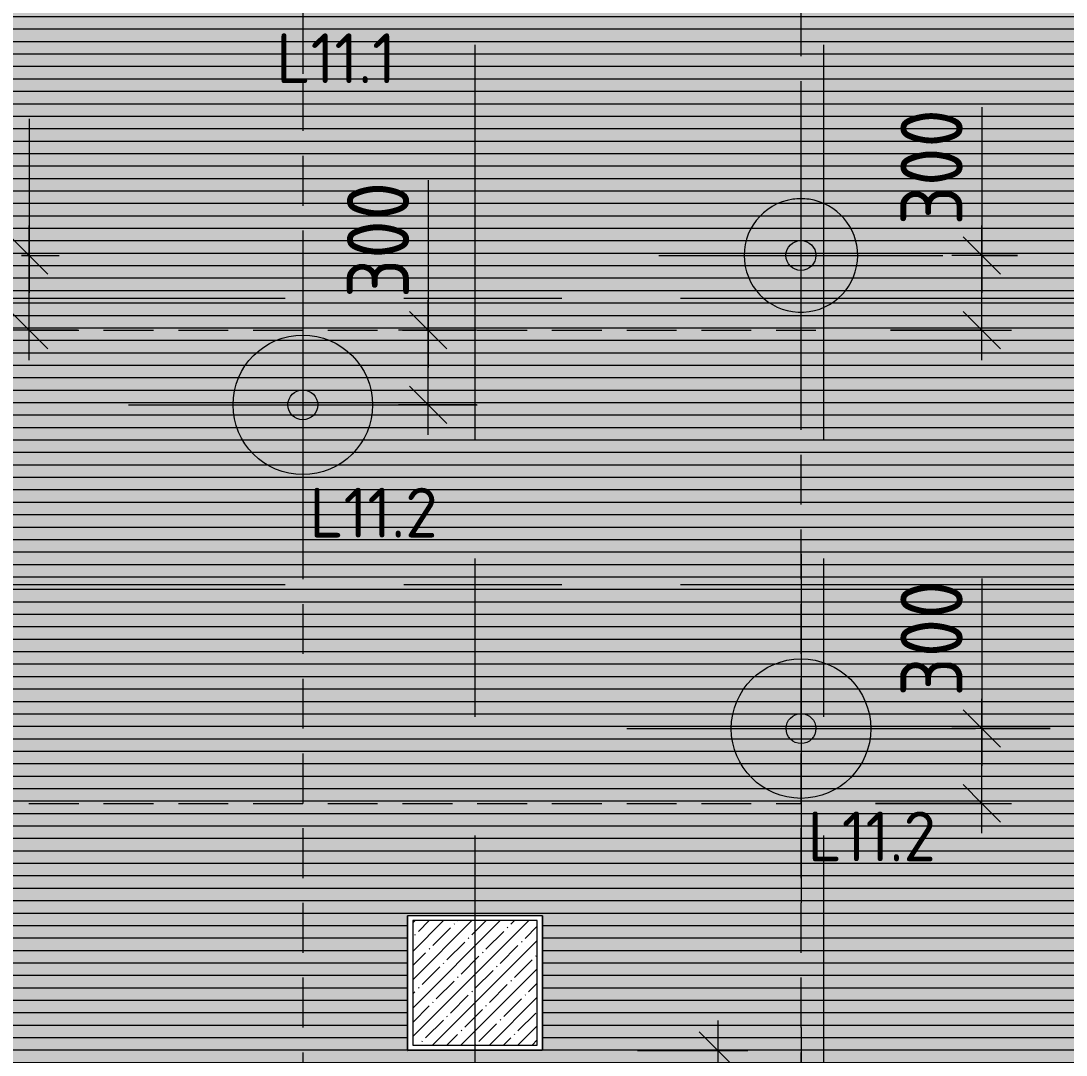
# Model space of a CAD drawing. Header units: millimetres. Extents: x 35224 to 234359, y -8553 to 29000.
# Drawn here: x 68737 to 72933, y 15110 to 19263 of the extents above; entities that cross this region are included whole.
import ezdxf

# ---------------------------------------------------------------- set-up
doc = ezdxf.new("R2010")
doc.units = ezdxf.units.MM
doc.linetypes.add('ADSK_Штрих_ш2 п1', pattern=[300, 200, -100])
doc.linetypes.add('Осевая', pattern=[3175, 635, -476.25, 1587.5, -476.25])
for name, color, linetype, lineweight in [('A-ANNO-DIMS', 7, 'Continuous', 9), ('A-ANNO-DIMS-100', 7, 'Continuous', 9), ('A-CLNG-PATT', 7, 'Continuous', 9), ('A-DETL-1', 7, 'ADSK_Штрих_ш2 п1', 9), ('A-DETL-GENF', 7, 'Continuous', 9), ('E-LITE-EQPM-IDEN', 7, 'Continuous', 9), ('I-WALL', 7, 'Continuous', 9), ('S-COLS', 7, 'Continuous', 9), ('Оси-2', 7, 'Осевая', 9)]:
    doc.layers.add(name, color=color, linetype=linetype, lineweight=lineweight)
doc.layers.add('A-CLNG-1', color=7, linetype='Continuous', lineweight=9, true_color=0xc0c0c0)
doc.layers.add('E-LITE-EQPM-1', color=1, linetype='Continuous', lineweight=9, true_color=0xff0000)
doc.layers.add('A-CLNG-PATT-1', color=7, linetype='Continuous', lineweight=9, transparency=1)
doc.styles.add('GOST Common', font='GOST_Common.ttf', dxfattribs={"height": 200})
doc.styles.add('ISOCPEUR', font='isocpeur.ttf', dxfattribs={"width": 0.9, "height": 250})
doc.dimstyles.new('ISO-2_5_0_9К_БОЛЬШОЙ', dxfattribs={"dimscale": 304.8, "dimtxt": 248.995294, "dimasz": 0.492126, "dimexe": 0.393701, "dimexo": 0.984252, "dimgap": 0, "dimtad": 1, "dimdec": 0, "dimrnd": 10, "dimzin": 0, "dimdsep": 46, "dimtxsty": 'ISOCPEUR', "dimblk1": 'OBLIQUE', "dimblk2": 'OBLIQUE', "dimsah": 1, "dimcen": 0.09, "dimdle": 0.393701, "dimazin": 0, "dimtfac": 1, "dimtdec": 4, "dimtix": 1, "dimtmove": 0, "dimatfit": 3, "dimfxl": 1, "dimtvp": 1, "dimtolj": 1, "dimtzin": 0, "dimarcsym": 2})
doc.dimstyles.new('ISO-2_5_0_9К_БОЛЬШОЙ_1', dxfattribs={"dimscale": 304.8, "dimtxt": 248.995294, "dimasz": 0.492126, "dimexe": 0.393701, "dimexo": 0.984252, "dimgap": 0, "dimtad": 1, "dimdec": 0, "dimrnd": 10, "dimzin": 0, "dimdsep": 46, "dimtxsty": 'ISOCPEUR', "dimblk1": 'OBLIQUE', "dimblk2": 'OBLIQUE', "dimsah": 1, "dimcen": 0.09, "dimdle": 0.393701, "dimazin": 0, "dimtfac": 1, "dimtdec": 4, "dimtix": 1, "dimtmove": 1, "dimatfit": 3, "dimfxl": 1, "dimtvp": 1, "dimtolj": 1, "dimtzin": 0, "dimarcsym": 2})

# ---------------------------------------------------------------- blocks, each defined once
blk = doc.blocks.new('BSC_Колонна _Прямоугольная - 500х500-V22-План расстановки осветительного оборудования 3 этажа в осях 12-23')
at = {"layer": 'S-COLS'}
h = blk.add_hatch(dxfattribs=at)
h.set_pattern_fill('FP_17', color=256, style=0, pattern_type=2)
h.set_pattern_definition([(45, (-70560, -15400), (-57.02463, 57.02463), []), (45, (-70502.975, -15400), (-57.02463, 57.02463), [100.806, -20.161, 3.353, -16.808])])
h.paths.add_polyline_path([(-250, -250), (250, -250), (250, 250), (-250, 250)])
for p, q in [((250, 250), (-250, 250)), ((-250, 250), (-250, -250)), ((250, -250), (250, 250)), ((-250, -250), (250, -250))]:
    blk.add_line(p, q, dxfattribs=at)
blk = doc.blocks.new('BOLA Подвесной круглый светильник - Накладной точечный 2-V73-План расстановки осветительного оборудования 3 этажа в осях 12-23')
at = {"layer": 'A-DETL-GENF'}
for p, q in [((0, 570), (0, -570)), ((-570, 0), (-84.7, 0)), ((-83.7, 0), (420.4, 0)), ((421.4, 0), (530.3, 0)), ((531.3, 0), (570, 0))]:
    blk.add_line(p, q, dxfattribs=at)
blk.add_circle((0, 0), 60, dxfattribs=at)
for start, end in [(82.8785, 223.7952), (360, 82.6264), (224.0392, 360)]:
    blk.add_arc((0, 0), 228, start, end, dxfattribs=at)
blk = doc.blocks.new('BOLA Подвесной круглый светильник - 560мм-V81-План расстановки осветительного оборудования 3 этажа в осях 12-23')
at = {"layer": 'A-DETL-GENF'}
for p, q in [((0, 700), (0, -700)), ((-700, 0), (420.4, 0)), ((421.4, 0), (700, 0))]:
    blk.add_line(p, q, dxfattribs=at)
for radius in [280, 60]:
    blk.add_circle((0, 0), radius, dxfattribs=at)
blk = doc.blocks.new('BOLA Подвесной круглый светильник - Накладной точечный 2-V82-План расстановки осветительного оборудования 3 этажа в осях 12-23')
at = {"layer": 'A-DETL-GENF'}
for p, q in [((0, 570), (0, -570)), ((-570, 0), (570, 0))]:
    blk.add_line(p, q, dxfattribs=at)
blk.add_circle((0, 0), 60, dxfattribs=at)
for start, end in [(98.1818, 360), (81.8182, 98.1818), (360, 81.8182)]:
    blk.add_arc((0, 0), 228, start, end, dxfattribs=at)
blk = doc.blocks.new('BOLA Подвесной круглый светильник - 560мм-V85-План расстановки осветительного оборудования 3 этажа в осях 12-23')
at = {"layer": 'A-DETL-GENF'}
for p, q in [((0, 700), (0, 374.1)), ((0, 373), (0, -700)), ((-700, 0), (-345.8, 0)), ((-344.8, 0), (700, 0))]:
    blk.add_line(p, q, dxfattribs=at)
for radius in [280, 60]:
    blk.add_circle((0, 0), radius, dxfattribs=at)
blk = doc.blocks.new('BOLA Подвесной круглый светильник - 560мм-V86-План расстановки осветительного оборудования 3 этажа в осях 12-23')
at = {"layer": 'A-DETL-GENF'}
for p, q in [((0, 700), (0, 608.6)), ((0, 608.6), (0, -476.4)), ((-700, 0), (-457, 0)), ((-456, 0), (700, 0)), ((0, -477.4), (0, -700))]:
    blk.add_line(p, q, dxfattribs=at)
for radius in [280, 60]:
    blk.add_circle((0, 0), radius, dxfattribs=at)
blk = doc.blocks.new('DIMBLOCK141-План расстановки осветительного оборудования 3 этажа в осях 12-23')
at = {"layer": 'A-ANNO-DIMS-100'}
for p, q in [((68770.2, 18869.9), (68770.2, 18295.9)), ((68770.2, 17901), (68770.2, 18441)), ((68738.6, 18321), (68890.2, 18321)), ((68770.2, 18321), (68738.6, 18321)), ((68770.2, 18295.9), (68770.2, 18171)), ((68964.1, 18021), (68650.2, 18021)), ((68770.2, 18021), (68964.1, 18021))]:
    blk.add_line(p, q, dxfattribs=at)
at = {"layer": 'A-ANNO-DIMS-100', "lineweight": 20}
for p, q in [((68770.2, 18321), (68695.2, 18396)), ((68770.2, 18321), (68845.2, 18246)), ((68770.2, 18021), (68695.2, 18096)), ((68770.2, 18021), (68845.2, 17946))]:
    blk.add_line(p, q, dxfattribs=at)
at = {"layer": 'A-ANNO-DIMS-100', "color": 0, "insert": (68443.6, 18395.9), "char_height": 250, "width": 568.858, "attachment_point": 1, "rotation": 90, "line_spacing_factor": 1.149209, "style": 'ISOCPEUR'}
blk.add_mtext('300', dxfattribs=at)
blk = doc.blocks.new('_Oblique')
at = {"color": 0, "linetype": 'ByBlock', "lineweight": -2}
blk.add_line((-0.5, -0.5), (0.5, 0.5), dxfattribs=at)
blk = doc.blocks.new('DIMBLOCK142-План расстановки осветительного оборудования 3 этажа в осях 12-23')
at = {"layer": 'A-ANNO-DIMS-100'}
for p, q in [((70372.3, 18623.8), (70372.3, 18049.8)), ((70372.3, 17601), (70372.3, 18141)), ((70372.3, 18049.8), (70372.3, 17871)), ((70566.2, 18021), (70252.3, 18021)), ((70372.3, 18021), (70566.2, 18021)), ((70566.2, 17721), (70252.3, 17721)), ((70372.3, 17721), (70566.2, 17721))]:
    blk.add_line(p, q, dxfattribs=at)
at = {"layer": 'A-ANNO-DIMS-100', "lineweight": 20}
for p, q in [((70372.3, 18021), (70297.3, 18096)), ((70372.3, 18021), (70447.3, 17946)), ((70372.3, 17721), (70297.3, 17796)), ((70372.3, 17721), (70447.3, 17646))]:
    blk.add_line(p, q, dxfattribs=at)
at = {"layer": 'A-ANNO-DIMS-100', "color": 0, "insert": (70045.7, 18149.8), "char_height": 250, "width": 568.858, "attachment_point": 1, "rotation": 90, "line_spacing_factor": 1.149209, "style": 'ISOCPEUR'}
blk.add_mtext('300', dxfattribs=at)
blk = doc.blocks.new('DIMBLOCK143-План расстановки осветительного оборудования 3 этажа в осях 12-23')
at = {"layer": 'A-ANNO-DIMS-100'}
for p, q in [((72594.7, 18916), (72594.7, 18342)), ((72594.7, 17901), (72594.7, 18441)), ((72594.7, 18342), (72594.7, 18171)), ((72738.6, 18321), (72474.7, 18321)), ((72594.7, 18321), (72738.6, 18321)), ((72228, 18021), (72714.7, 18021)), ((72594.7, 18021), (72228, 18021))]:
    blk.add_line(p, q, dxfattribs=at)
at = {"layer": 'A-ANNO-DIMS-100', "lineweight": 20}
for p, q in [((72594.7, 18321), (72519.7, 18396)), ((72594.7, 18321), (72669.7, 18246)), ((72594.7, 18021), (72519.7, 18096)), ((72594.7, 18021), (72669.7, 17946))]:
    blk.add_line(p, q, dxfattribs=at)
at = {"layer": 'A-ANNO-DIMS-100', "color": 0, "insert": (72268, 18442), "char_height": 250, "width": 568.858, "attachment_point": 1, "rotation": 90, "line_spacing_factor": 1.149209, "style": 'ISOCPEUR'}
blk.add_mtext('300', dxfattribs=at)
blk = doc.blocks.new('DIMBLOCK158-План расстановки осветительного оборудования 3 этажа в осях 12-23')
at = {"layer": 'A-ANNO-DIMS-100'}
for p, q in [((71535.1, 15249), (71535.1, 14521)), ((71213, 15129), (71655.1, 15129)), ((71535.1, 15129), (71213, 15129)), ((71341.2, 14521), (71655.1, 14521)), ((71535.1, 14521), (71341.2, 14521))]:
    blk.add_line(p, q, dxfattribs=at)
at = {"layer": 'A-ANNO-DIMS-100', "lineweight": 20}
for p, q in [((71535.1, 15129), (71460.1, 15204)), ((71535.1, 15129), (71610.1, 15054)), ((71535.1, 14521), (71460.1, 14596)), ((71535.1, 14521), (71610.1, 14446))]:
    blk.add_line(p, q, dxfattribs=at)
at = {"layer": 'A-ANNO-DIMS-100', "color": 0, "insert": (71208.5, 14609.5), "char_height": 250, "width": 517.144, "attachment_point": 1, "rotation": 90, "line_spacing_factor": 1.149209, "style": 'ISOCPEUR'}
blk.add_mtext('610', dxfattribs=at)
blk = doc.blocks.new('DIMBLOCK168-План расстановки осветительного оборудования 3 этажа в осях 12-23')
at = {"layer": 'A-ANNO-DIMS-100'}
for p, q in [((72594.7, 17023.7), (72594.7, 16449.7)), ((72594.7, 16001), (72594.7, 16541)), ((72869, 16421), (72474.7, 16421)), ((72594.7, 16449.7), (72594.7, 16271)), ((72594.7, 16421), (72869, 16421)), ((72168.6, 16121), (72714.7, 16121)), ((72594.7, 16121), (72168.6, 16121))]:
    blk.add_line(p, q, dxfattribs=at)
at = {"layer": 'A-ANNO-DIMS-100', "lineweight": 20}
for p, q in [((72594.7, 16421), (72519.7, 16496)), ((72594.7, 16421), (72669.7, 16346)), ((72594.7, 16121), (72519.7, 16196)), ((72594.7, 16121), (72669.7, 16046))]:
    blk.add_line(p, q, dxfattribs=at)
at = {"layer": 'A-ANNO-DIMS-100', "color": 0, "insert": (72268, 16549.7), "char_height": 250, "width": 568.858, "attachment_point": 1, "rotation": 90, "line_spacing_factor": 1.149209, "style": 'ISOCPEUR'}
blk.add_mtext('300', dxfattribs=at)

msp = doc.modelspace()

# ---------------------------------------------------------------- hatches: boundary and pattern name
at = {"layer": 'A-CLNG-PATT'}
h = msp.add_hatch(dxfattribs=at)
h.set_pattern_fill('FP_54', color=256, style=0, pattern_type=2)
h.set_pattern_definition([(180, (75779.226, 21830.566), (-6e-15, -50), [])])
h.paths.add_polyline_path([(83397.5, 11600), (83536, 11600), (83536, 11623.8), (83503.9, 11623.8), (83503.9, 12370.3), (84436, 12370.3), (84436, 12546), (84166.5, 12546), (84166.5, 12540), (84103.5, 12540), (84103.5, 12603), (84109.5, 12603), (84109.5, 12546), (84150, 12546), (84149.7, 12573.8), (84132, 12573.8), (84132.3, 13341.8), (84150, 13341.8), (84148.8, 13369.6), (84109.5, 13369.6), (84109.5, 13312.6), (84103.5, 13312.6), (84103.5, 13375.6), (84166.5, 13375.6), (84166.5, 13369.6), (84436, 13369.6), (84436, 15073.2), (84324.5, 15129), (84179, 15129), (84179, 15440), (79101, 15440), (79101, 15129), (78559, 15129), (78559, 15440), (74061, 15440), (74061, 15129), (73522, 15129), (73522, 15671), (73836, 15671), (73836, 18579), (73519, 18579), (73519, 19121), (74061, 19121), (74061, 18840), (78559, 18840), (78559, 19121), (79101, 19121), (79101, 18840), (84179, 18840), (84179, 19121), (84236, 19121), (84236, 22679), (83004, 22679), (83004, 26600), (81171, 26600), (81171, 26579), (80629, 26579), (80629, 26600), (77271, 26600), (77271, 26579), (76729, 26579), (76729, 26600), (74061, 26600), (74061, 26579), (73519, 26579), (73519, 26600), (70831, 26600), (70831, 26579), (70289, 26579), (70289, 26600), (66868.6, 26599.5), (66868.6, 13621), (68671, 13621), (68671, 11900), (70289, 11900), (70289, 12221), (70831, 12221), (70831, 11900), (73519, 11900), (73519, 12321), (79921, 12321), (79921, 12100), (79936, 12100), (79936, 11600), (81943.7, 11600)])
h.paths.add_polyline_path([(84150, 12609), (84231, 12609), (84231, 13306.6), (84150, 13306.6), (84150, 12686.7)])
h.paths.add_polyline_path([(84301, 12609), (84301, 13306.6), (84249, 13306.6), (84249, 12609)])
h.paths.add_polyline_path([(84319, 12609), (84371, 12609), (84371, 13306.6), (84319, 13306.6), (84319, 12686.7)])
h.paths.add_polyline_path([(84389, 12609), (84436, 12609), (84436, 13306.6), (84389, 13306.6), (84389, 12686.7)])
h.paths.add_polyline_path([(70290, 15130), (70290, 15670), (70830, 15670), (70830, 15130), (70313, 15130)])
h.paths.add_polyline_path([(70313, 20630), (70290, 20630), (70290, 21170), (70830, 21170), (70830, 20630)])
h.paths.add_polyline_path([(81170, 22680), (80630, 22680), (80630, 23220), (81170, 23220), (81170, 23054.3)])
h.paths.add_polyline_path([(77270, 22680), (76730, 22680), (76730, 23220), (77270, 23220), (77270, 23054.3)])
h.paths.add_polyline_path([(73520, 22680), (73520, 23220), (74060, 23220), (74060, 22680)])
h.paths.add_polyline_path([(70830, 22680), (70290, 22680), (70290, 23220), (70830, 23220)])
at = {"layer": 'A-CLNG-PATT-1'}
h = msp.add_hatch(color=256, dxfattribs=at)
h.paths.add_polyline_path([(83397.5, 11600), (83536, 11600), (83536, 11623.8), (83503.9, 11623.8), (83503.9, 12370.3), (84436, 12370.3), (84436, 12546), (84166.5, 12546), (84166.5, 12540), (84103.5, 12540), (84103.5, 12603), (84109.5, 12603), (84109.5, 12546), (84150, 12546), (84149.7, 12573.8), (84132, 12573.8), (84132.3, 13341.8), (84150, 13341.8), (84148.8, 13369.6), (84109.5, 13369.6), (84109.5, 13312.6), (84103.5, 13312.6), (84103.5, 13375.6), (84166.5, 13375.6), (84166.5, 13369.6), (84436, 13369.6), (84436, 15073.2), (84324.5, 15129), (84178, 15129), (84178, 15440), (79100, 15440), (79100, 15129), (78558, 15129), (78558, 15440), (74060, 15440), (74060, 15129), (73521, 15130), (73522, 15671), (73836, 15671.1), (73836, 18579), (73518, 18579.8), (73519, 19121), (74060, 19121), (74061, 18840), (78558, 18840.1), (78559, 19121), (79100, 19121), (79101, 18840), (84178, 18840), (84179, 19121), (84236, 19121), (84236, 22679), (83003, 22680), (83003, 26600), (81170, 26600), (81170, 26579), (80628, 26579), (80628, 26600), (77270, 26600), (77270, 26579), (76728, 26579), (76728, 26600), (74060, 26600), (74060, 26579), (73518, 26579), (73518, 26600), (70830, 26600), (70830, 26579), (70288, 26579), (70288, 26600), (66868.6, 26599.5), (66868.6, 13621), (68670, 13621), (68671, 11920), (70288, 11920), (70289, 12221), (70830, 12221), (70831, 11920), (73518, 11920), (73519, 12321), (79920, 12320), (79921, 12100), (79936, 12100), (79936, 11600), (81943.7, 11600)])
h.paths.add_polyline_path([(84150, 12609), (84231, 12609), (84231, 13306.6), (84150, 13306.6), (84150, 12686.7)])
h.paths.add_polyline_path([(84249, 12609), (84301, 12609), (84301, 13306.6), (84249, 13306.6), (84249, 12686.7)])
h.paths.add_polyline_path([(84319, 12609), (84371, 12609), (84371, 13306.6), (84319, 13306.6), (84319, 12686.7)])
h.paths.add_polyline_path([(84389, 12609), (84436, 12609), (84436, 13306.6), (84389, 13306.6), (84389, 12686.7)])
h.paths.add_polyline_path([(70290, 15130), (70289, 15130), (70290, 15670), (70829, 15668.9), (70829, 15130), (70313, 15130)])
h.paths.add_polyline_path([(70289, 20630), (70290, 21170), (70829, 21169.4), (70829, 20630), (70290, 20630)])
h.paths.add_polyline_path([(80630, 22680), (80629, 22680.2), (80630, 23220), (81169, 23220), (81169, 22680)])
h.paths.add_polyline_path([(76730, 22680), (76729, 22680), (76730, 23220), (77269, 23220), (77269, 22680)])
h.paths.add_polyline_path([(73520, 22680), (73519, 22680), (73520, 23220), (74059, 23220), (74059, 22680)])
h.paths.add_polyline_path([(70313, 22680), (70289, 22681.1), (70290, 23220), (70829, 23220), (70829, 22680)])

# ---------------------------------------------------------------- linework, layer by layer
at = {"layer": 'A-CLNG-1'}
for p, q in [((70290, 15670), (70830, 15670)), ((70829, 15670), (70829, 15130)), ((70830, 15670), (70830, 15130)), ((70830, 15130), (70290, 15130))]:
    msp.add_line(p, q, dxfattribs=at)
at = {"layer": 'A-DETL-1'}
for p, q in [((69868.6, 25621), (69868.6, 12630)), ((71868.6, 25621), (71868.6, 12680)), ((67869, 18021), (71928, 18021)), ((67869, 16121), (71868.6, 16121))]:
    msp.add_line(p, q, dxfattribs=at)
at = {"layer": 'I-WALL'}
for p, q in [((70289, 15671), (70289, 15670)), ((70289, 15130), (70289, 15668.7)), ((70290, 15671), (70828.9, 15671)), ((70290, 15130), (70290, 15670)), ((70831, 15670), (70831, 15671)), ((70831, 15669.6), (70831, 15129)), ((70289, 15129), (70290, 15129)), ((70829, 15129), (70290.2, 15129))]:
    msp.add_line(p, q, dxfattribs=at)
at = {"layer": 'Оси-2'}
for p, q in [((70560, 593.7), (70560, 24850)), ((71960, 593.7), (71960, 24850)), ((38524.2, 18150), (82250, 18150)), ((38524.2, 17000), (82250, 17000))]:
    msp.add_line(p, q, dxfattribs=at)

# ---------------------------------------------------------------- block references
at = {"layer": 'E-LITE-EQPM-1'}
for name, p in [('BOLA Подвесной круглый светильник - Накладной точечный 2-V73-План расстановки осветительного оборудования 3 этажа в осях 12-23', (69868.6, 19621)), ('BOLA Подвесной круглый светильник - Накладной точечный 2-V82-План расстановки осветительного оборудования 3 этажа в осях 12-23', (71868.6, 18321)), ('BOLA Подвесной круглый светильник - 560мм-V81-План расстановки осветительного оборудования 3 этажа в осях 12-23', (69868.6, 17721)), ('BOLA Подвесной круглый светильник - 560мм-V85-План расстановки осветительного оборудования 3 этажа в осях 12-23', (71869, 16421)), ('BOLA Подвесной круглый светильник - 560мм-V86-План расстановки осветительного оборудования 3 этажа в осях 12-23', (71869, 14521))]:
    msp.add_blockref(name, p, dxfattribs=at)
at = {"layer": 'S-COLS'}
msp.add_blockref('BSC_Колонна _Прямоугольная - 500х500-V22-План расстановки осветительного оборудования 3 этажа в осях 12-23', (70560, 15400), dxfattribs=at)

# ---------------------------------------------------------------- texts
at = {"layer": 'E-LITE-EQPM-IDEN', "char_height": 200, "attachment_point": 1, "style": 'GOST Common'}
for s, insert, width in [('L11.1', (69762.6, 19213), 609.282), ('L11.2', (69895.2, 17388.2), 665.401), ('L11.2', (71895.6, 16088.2), 665.401)]:
    msp.add_mtext(s, dxfattribs=dict(at, insert=insert, width=width))

# ---------------------------------------------------------------- dimensions: what is measured, and where the dimension line sits
at = {"layer": 'A-ANNO-DIMS'}
for base, p1, p2, override, picture, middle in [((72594.7, 18321), (71928, 18021), (72438.6, 18321), {"dimpost": '<>', "dimfxl": 592.210432}, 'DIMBLOCK143-План расстановки осветительного оборудования 3 этажа в осях 12-23', (72434.7, 18726.4)), ((68770.2, 18321), (68664.1, 18021), (68438.6, 18321), {"dimpost": '<>', "dimfxl": 375.307852}, 'DIMBLOCK141-План расстановки осветительного оборудования 3 этажа в осях 12-23', (68610.2, 18680.3)), ((70372.3, 18021), (70266.2, 17721), (70266.2, 18021), {"dimpost": '<>', "dimfxl": 300}, 'DIMBLOCK142-План расстановки осветительного оборудования 3 этажа в осях 12-23', (70212.4, 18434.2)), ((72594.7, 16421), (71868.6, 16121), (72569, 16421), {"dimpost": '<>', "dimfxl": 761.950395}, 'DIMBLOCK168-План расстановки осветительного оборудования 3 этажа в осях 12-23', (72434.7, 16834.1))]:
    dim = msp.add_linear_dim(base=base, p1=p1, p2=p2, angle=90, dimstyle='ISO-2_5_0_9К_БОЛЬШОЙ_1', override=override, dxfattribs=at)
    dim.commit()
    dim.dimension.update_dxf_attribs({"geometry": picture, "text_midpoint": middle, "dimtype": 160, "text_rotation": 90})
dim = msp.add_linear_dim(base=(71535.1, 14521), p1=(70913, 15129), p2=(71641.2, 14521), angle=90, dimstyle='ISO-2_5_0_9К_БОЛЬШОЙ', override={"dimpost": '<>', "dimfxl": 948.623935}, dxfattribs=at)
dim.commit()
dim.dimension.update_dxf_attribs({"geometry": 'DIMBLOCK158-План расстановки осветительного оборудования 3 этажа в осях 12-23', "text_midpoint": (71410.1, 14825)})

doc.saveas('drawing.dxf')
